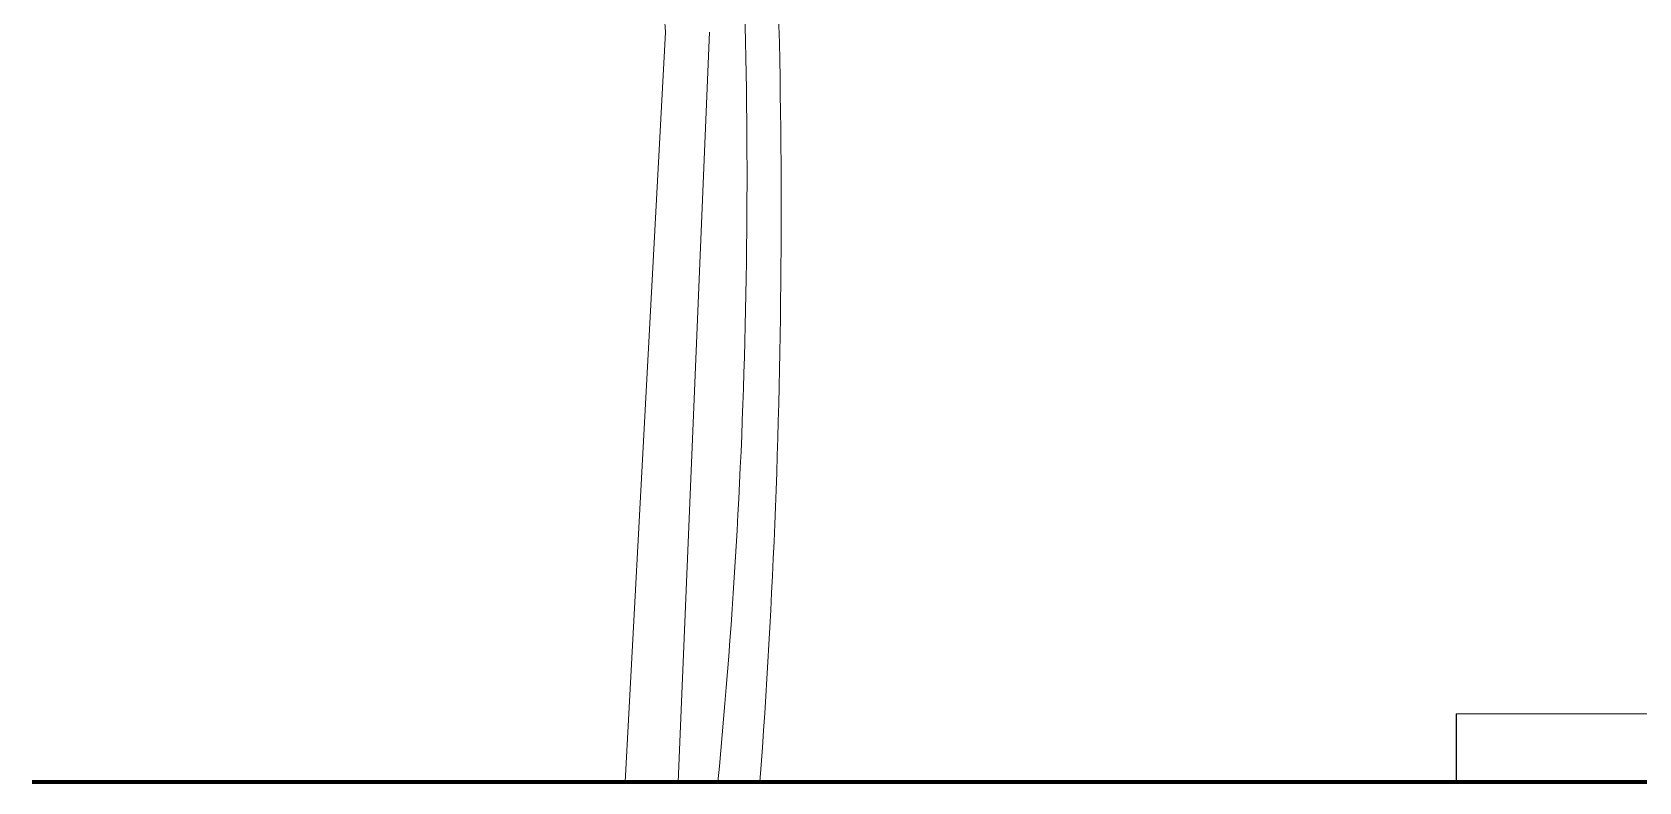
# Model space of a CAD drawing. Header units: centimetres. Extents: x 48 to 15845, y 265 to 7947.
# Drawn here: x 47.804 to 51.353, y 288.834 to 290.49 of the extents above; entities that cross this region are included whole.
import ezdxf

# ---------------------------------------------------------------- set-up
doc = ezdxf.new("R2010")
doc.units = ezdxf.units.CM
doc.layers.add('AMBIENTACIÓN', color=3, linetype='Continuous', lineweight=0)
doc.layers.add('TIERRA', color=3, linetype='Continuous', lineweight=90)
doc.layers.add('niveles', color=7, linetype='Continuous', lineweight=5, true_color=0xf0c70f)

msp = doc.modelspace()

# ---------------------------------------------------------------- linework, layer by layer
at = {"layer": 'AMBIENTACIÓN', "linetype": 'ByBlock', "lineweight": 13}
for p, q in [((49.2031, 290.4903), (49.1139, 288.8338)), ((49.2999, 290.4903), (49.2308, 288.8338))]:
    msp.add_line(p, q, dxfattribs=at)
at = {"layer": 'AMBIENTACIÓN', "color": 70, "lineweight": 13}
for centre, radius, start, end in [((50.9555, 290.6256), 1.7576, 118.8834, 184.4161), ((32.4199, 290.0983), 17.0385, 355.74413, 3.92263), ((35.4559, 290.1718), 13.9271, 354.48722, 3.65679)]:
    msp.add_arc(centre, radius, start, end, dxfattribs=at)
at = {"layer": 'niveles', "linetype": 'ByBlock', "lineweight": -2}
msp.add_line((50.9491, 288.9838), (50.9491, 288.8338), dxfattribs=at)
at = {"layer": 'niveles', "linetype": 'ByBlock'}
msp.add_line((54.8874, 288.9838), (50.9491, 288.9838), dxfattribs=at)
at = {"layer": 'TIERRA', "linetype": 'ByBlock'}
msp.add_line((47.804, 288.8338), (74.2096, 288.8338), dxfattribs=at)

doc.saveas('drawing.dxf')
